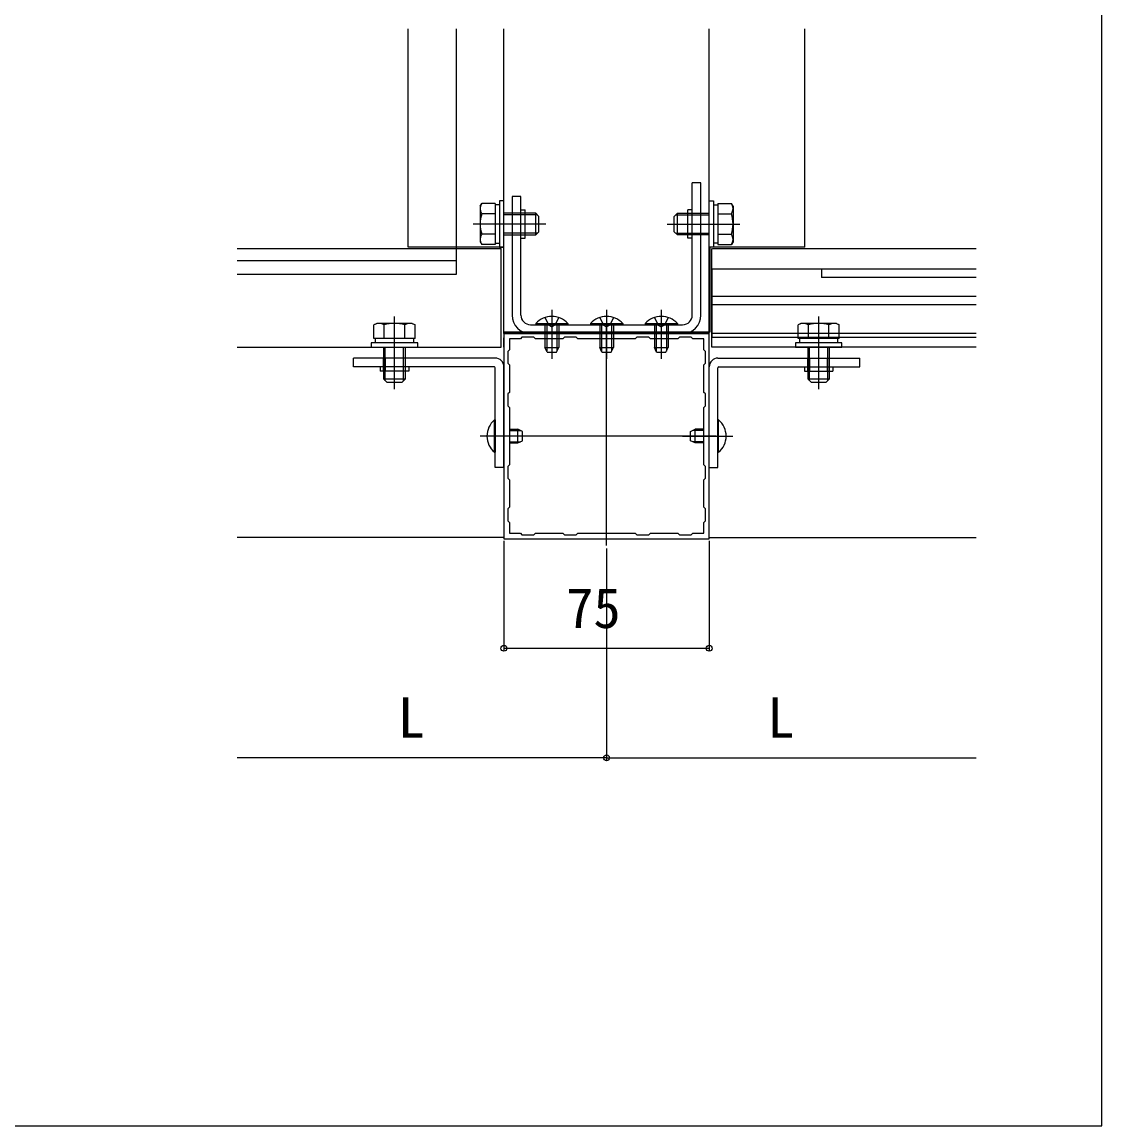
# Model space of a CAD drawing. Units: millimetres, scale not verified. Extents: x -875 to 875, y -1304 to 1297.
# Drawn here: x 480.4 to 875, y -1304.2 to -900.9 of the extents above; entities that cross this region are included whole.
import ezdxf
from ezdxf.enums import TextEntityAlignment as Align

# ---------------------------------------------------------------- set-up
doc = ezdxf.new("R2010")
doc.units = ezdxf.units.MM
doc.header["$LTSCALE"] = 8
for name, color, linetype in [('0-2_YKK_11', 7, 'Continuous'), ('0-4_YKK_12', 2, 'Continuous'), ('0-5_YKK_13', 4, 'Continuous'), ('0-6_YKK_D', 6, 'Continuous'), ('0-7_YKK_ZWAK', 7, 'Continuous')]:
    doc.layers.add(name, color=color, linetype=linetype)
doc.styles.add('ＭＳ ゴシック', font='')
doc.styles.get('ＭＳ ゴシック').set_extended_font_data('MS Gothic')

msp = doc.modelspace()

# ---------------------------------------------------------------- linework, layer by layer
at = {"layer": '0-2_YKK_11'}
msp.add_lwpolyline([(731.5, -1014.7), (656.5, -1014.7), (656.5, -1089.7), (731.5, -1089.7)], close=True, dxfattribs=at)
for points in [[(704.5, -1016.7), (683.5, -1016.7), (682.9, -1016.1), (678.6, -1016.1), (678, -1016.7), (668, -1016.7), (667.4, -1016.1), (663.1, -1016.1), (662.5, -1016.7), (658.5, -1016.7), (658.5, -1020.7), (657.9, -1021.3), (657.9, -1025.6), (658.5, -1026.2), (658.5, -1036.2), (657.9, -1036.8), (657.9, -1041.1), (658.5, -1041.7), (658.5, -1062.7), (657.9, -1063.3), (657.9, -1067.6), (658.5, -1068.2), (658.5, -1078.2), (657.9, -1078.8), (657.9, -1083.1), (658.5, -1083.7), (658.5, -1087.7), (662.5, -1087.7), (663.1, -1088.3), (667.4, -1088.3), (668, -1087.7), (678, -1087.7), (678.6, -1088.3), (682.9, -1088.3), (683.5, -1087.7), (704.5, -1087.7), (705.1, -1088.3), (709.4, -1088.3), (710, -1087.7), (720, -1087.7)], [(720, -1087.7), (720.6, -1088.3), (724.9, -1088.3), (725.5, -1087.7), (729.5, -1087.7), (729.5, -1083.7), (730.1, -1083.1), (730.1, -1078.8), (729.5, -1078.2), (729.5, -1068.2), (730.1, -1067.6), (730.1, -1063.3), (729.5, -1062.7), (729.5, -1041.7), (730.1, -1041.1), (730.1, -1036.8), (729.5, -1036.2), (729.5, -1026.2), (730.1, -1025.6), (730.1, -1021.3), (729.5, -1020.7), (729.5, -1016.7), (725.5, -1016.7), (724.9, -1016.1), (720.6, -1016.1), (720, -1016.7), (710, -1016.7), (709.4, -1016.1), (705.1, -1016.1), (704.5, -1016.7)]]:
    msp.add_lwpolyline(points, dxfattribs=at)
at = {"layer": '0-4_YKK_12'}
for p, q in [((621.5, -983.2), (621.5, -903.429)), ((639, -903.429), (639, -983.2)), ((656.5, -1014.7), (656.5, -903.429)), ((731.5, -1014.7), (731.5, -903.429)), ((766.5, -983.2), (766.5, -903.429)), ((559, -983.7), (655.5, -983.7)), ((656.3, -983.2), (621.5, -983.2)), ((639, -983.2), (639, -993.2)), ((655.5, -1019.7), (655.5, -983.7)), ((656.3, -983.2), (656.3, -1014.2)), ((766.5, -983.2), (731.7, -983.2)), ((731.7, -983.2), (731.7, -1014.2)), ((732.5, -1019.7), (732.5, -983.7)), ((732.761, -983.7), (829, -983.7)), ((639, -988.2), (559, -988.2)), ((829, -991.2), (732.5, -991.2)), ((732.5, -991.2), (732.5, -1016.2)), ((772.5, -991.2), (772.5, -994.2)), ((639, -993.2), (559, -993.2)), ((829, -994.2), (772.5, -994.2)), ((829, -1001.2), (732.5, -1001.2)), ((829, -1004.2), (732.5, -1004.2)), ((616.5, -1035), (616.5, -1008.5)), ((694, -1092.2), (694, -1012.2)), ((694, -1092.2), (694, -1012.2)), ((771.5, -1035), (771.5, -1008.5)), ((731.7, -1014.2), (656.3, -1014.2)), ((656.5, -1014.7), (731.5, -1014.7)), ((829, -1014.7), (732.5, -1014.7)), ((829, -1016.2), (732.5, -1016.2)), ((559, -1019.7), (655.5, -1019.7)), ((656.5, -1019.7), (656.5, -1016.259)), ((829, -1019.7), (732.5, -1019.7)), ((665.8, -1052.2), (647.81, -1052.2)), ((734, -1052.2), (654, -1052.2)), ((734, -1052.2), (654, -1052.2)), ((721.734, -1052.2), (740.163, -1052.2)), ((656.5, -1089.2), (559, -1089.2)), ((731.5, -1089.2), (829, -1089.2))]:
    msp.add_line(p, q, dxfattribs=at)
at = {"layer": '0-5_YKK_13'}
for p, q in [((728.5, -959.7), (725.3, -959.7)), ((725.3, -1008), (725.3, -959.7)), ((728.5, -1008), (728.5, -959.7)), ((647.8, -968.2), (648.381, -967.194)), ((653.3, -967.194), (648.381, -967.194)), ((653.3, -967.194), (653.3, -982.206)), ((654.9, -967.65), (653.3, -967.65)), ((662.7, -964.7), (659.5, -964.7)), ((659.5, -964.7), (659.5, -1008)), ((662.7, -1008), (662.7, -964.7)), ((733.1, -967.65), (734.7, -967.65)), ((734.7, -967.194), (734.7, -982.206)), ((734.7, -967.194), (739.619, -967.194)), ((740.2, -968.2), (739.619, -967.194)), ((647.8, -968.2), (647.8, -981.2)), ((653.3, -970.947), (648.381, -970.947)), ((653.3, -970.7), (653.3, -978.7)), ((668.1, -970.7), (656.5, -970.7)), ((668.748, -971.348), (656.5, -971.348)), ((662.7, -969.5), (664.3, -969.5)), ((664.3, -979.9), (664.3, -969.5)), ((668.1, -978.7), (668.1, -970.7)), ((669.3, -971.9), (668.1, -970.7)), ((718.7, -971.9), (719.9, -970.7)), ((719.252, -971.348), (731.5, -971.348)), ((719.9, -970.7), (731.5, -970.7)), ((719.9, -978.7), (719.9, -970.7)), ((723.7, -979.9), (723.7, -969.5)), ((725.3, -969.5), (723.7, -969.5)), ((734.7, -970.7), (734.7, -978.7)), ((734.7, -970.947), (739.619, -970.947)), ((740.2, -968.2), (740.2, -981.2)), ((671.8, -974.7), (645.3, -974.7)), ((669.3, -977.5), (669.3, -971.9)), ((716.2, -974.7), (742.7, -974.7)), ((718.7, -977.5), (718.7, -971.9)), ((653.3, -978.453), (648.381, -978.453)), ((668.748, -978.052), (656.5, -978.052)), ((656.5, -978.7), (668.1, -978.7)), ((662.7, -979.9), (664.3, -979.9)), ((669.3, -977.5), (668.1, -978.7)), ((718.7, -977.5), (719.9, -978.7)), ((719.252, -978.052), (731.5, -978.052)), ((731.5, -978.7), (719.9, -978.7)), ((725.3, -979.9), (723.7, -979.9)), ((734.7, -978.453), (739.619, -978.453)), ((647.8, -981.2), (648.381, -982.206)), ((653.3, -982.206), (648.381, -982.206)), ((653.3, -981.75), (654.9, -981.75)), ((734.7, -981.75), (733.1, -981.75)), ((734.7, -982.206), (739.619, -982.206)), ((740.2, -981.2), (739.619, -982.206)), ((674, -1006), (674, -1024)), ((694, -1006), (694, -1024)), ((714, -1006), (714, -1024)), ((610, -1011), (608.994, -1011.581)), ((608.994, -1016.5), (608.994, -1011.581)), ((623, -1011), (610, -1011)), ((612.747, -1016.5), (612.747, -1011.581)), ((620.253, -1016.5), (620.253, -1011.581)), ((623, -1011), (624.006, -1011.581)), ((624.006, -1016.5), (624.006, -1011.581)), ((666.2, -1011.5), (721.8, -1011.5)), ((668.1, -1010.991), (668.1, -1011.5)), ((668.1, -1011.5), (679.9, -1011.5)), ((672.154, -1011.5), (672.154, -1021.19)), ((675.846, -1011.5), (675.846, -1021.19)), ((676.5, -1011.5), (676.5, -1019.8)), ((688.1, -1010.991), (688.1, -1011.5)), ((688.1, -1011.5), (699.9, -1011.5)), ((692.154, -1011.5), (692.154, -1021.19)), ((695.846, -1011.5), (695.846, -1021.19)), ((696.5, -1011.5), (696.5, -1019.8)), ((708.1, -1010.991), (708.1, -1011.5)), ((708.1, -1011.5), (719.9, -1011.5)), ((712.154, -1011.5), (712.154, -1021.19)), ((715.846, -1011.5), (715.846, -1021.19)), ((716.5, -1011.5), (716.5, -1019.8)), ((765, -1011), (763.994, -1011.581)), ((763.994, -1016.5), (763.994, -1011.581)), ((778, -1011), (765, -1011)), ((767.747, -1016.5), (767.747, -1011.581)), ((775.253, -1016.5), (775.253, -1011.581)), ((778, -1011), (779.006, -1011.581)), ((779.006, -1016.5), (779.006, -1011.581)), ((721.8, -1014.7), (666.2, -1014.7)), ((624.006, -1016.5), (608.994, -1016.5)), ((609.45, -1016.5), (609.45, -1018.1)), ((620.5, -1016.5), (612.5, -1016.5)), ((612.5, -1019.7), (612.5, -1031.3)), ((613.148, -1031.948), (613.148, -1019.7)), ((619.852, -1031.948), (619.852, -1019.7)), ((620.5, -1031.3), (620.5, -1019.7)), ((623.55, -1018.1), (623.55, -1016.5)), ((672.3, -1021.5), (671.5, -1019.8)), ((675.7, -1021.5), (676.5, -1019.8)), ((692.3, -1021.5), (691.5, -1019.8)), ((695.7, -1021.5), (696.5, -1019.8)), ((712.3, -1021.5), (711.5, -1019.8)), ((715.7, -1021.5), (716.5, -1019.8)), ((779.006, -1016.5), (763.994, -1016.5)), ((764.45, -1016.5), (764.45, -1018.1)), ((775.5, -1016.5), (767.5, -1016.5)), ((767.5, -1019.7), (767.5, -1031.3)), ((768.148, -1031.948), (768.148, -1019.7)), ((774.852, -1031.948), (774.852, -1019.7)), ((775.5, -1031.3), (775.5, -1019.7)), ((778.55, -1018.1), (778.55, -1016.5)), ((601.5, -1026.9), (601.5, -1023.7)), ((653.3, -1023.7), (601.5, -1023.7)), ((612.5, -1028.5), (612.5, -1023.7)), ((613.25, -1028.5), (613.25, -1023.7)), ((619.75, -1028.5), (619.75, -1023.7)), ((620.5, -1028.5), (620.5, -1023.7)), ((672.3, -1021.5), (675.7, -1021.5)), ((692.3, -1021.5), (695.7, -1021.5)), ((712.3, -1021.5), (715.7, -1021.5)), ((734.7, -1023.7), (786.5, -1023.7)), ((767.5, -1028.5), (767.5, -1023.7)), ((768.25, -1028.5), (768.25, -1023.7)), ((774.75, -1028.5), (774.75, -1023.7)), ((775.5, -1028.5), (775.5, -1023.7)), ((786.5, -1026.9), (786.5, -1023.7)), ((653, -1026.9), (601.5, -1026.9)), ((611.3, -1026.9), (611.3, -1028.5)), ((621.7, -1026.9), (621.7, -1028.5)), ((653.3, -1063.7), (653.3, -1027.2)), ((656.5, -1063.7), (656.5, -1026.9)), ((731.5, -1063.7), (731.5, -1026.9)), ((734.7, -1063.7), (734.7, -1027.2)), ((735, -1026.9), (786.5, -1026.9)), ((766.3, -1026.9), (766.3, -1028.5)), ((776.7, -1026.9), (776.7, -1028.5)), ((621.7, -1028.5), (611.3, -1028.5)), ((612.5, -1031.3), (620.5, -1031.3)), ((613.7, -1032.5), (612.5, -1031.3)), ((619.3, -1032.5), (620.5, -1031.3)), ((766.3, -1028.5), (776.7, -1028.5)), ((767.5, -1031.3), (775.5, -1031.3)), ((768.7, -1032.5), (767.5, -1031.3)), ((774.3, -1032.5), (775.5, -1031.3)), ((613.7, -1032.5), (619.3, -1032.5)), ((768.7, -1032.5), (774.3, -1032.5)), ((653.052, -1046.3), (653.3, -1046.3)), ((653.052, -1058.1), (653.052, -1046.3)), ((653.3, -1046.3), (653.3, -1058.1)), ((734.7, -1046.3), (734.7, -1058.1)), ((734.948, -1046.3), (734.7, -1046.3)), ((734.948, -1058.1), (734.948, -1046.3)), ((658.5, -1049.7), (661.6, -1049.7)), ((658.5, -1050.133), (662.52, -1050.133)), ((661.6, -1054.7), (661.6, -1049.7)), ((663.3, -1050.5), (661.6, -1049.7)), ((663.3, -1053.9), (663.3, -1050.5)), ((724.7, -1050.5), (726.4, -1049.7)), ((724.7, -1053.9), (724.7, -1050.5)), ((729.5, -1050.133), (725.48, -1050.133)), ((729.5, -1049.7), (726.4, -1049.7)), ((726.4, -1054.7), (726.4, -1049.7)), ((658.5, -1054.267), (662.52, -1054.267)), ((658.5, -1054.7), (661.6, -1054.7)), ((661.6, -1054.7), (663.3, -1053.9)), ((726.4, -1054.7), (724.7, -1053.9)), ((729.5, -1054.267), (725.48, -1054.267)), ((729.5, -1054.7), (726.4, -1054.7)), ((653.052, -1058.1), (653.3, -1058.1)), ((734.948, -1058.1), (734.7, -1058.1)), ((656.5, -1063.7), (653.3, -1063.7)), ((731.5, -1063.7), (734.7, -1063.7))]:
    msp.add_line(p, q, dxfattribs=at)
for points in [[(656.5, -983.2), (656.5, -966.2), (654.9, -966.2), (654.9, -983.2)], [(731.5, -983.2), (731.5, -966.2), (733.1, -966.2), (733.1, -983.2)], [(608, -1019.7), (625, -1019.7), (625, -1018.1), (608, -1018.1)], [(763, -1019.7), (780, -1019.7), (780, -1018.1), (763, -1018.1)]]:
    msp.add_lwpolyline(points, close=True, dxfattribs=at)
for points in [[(668.1, -1010.991), (679.9, -1010.991), (679.9, -1011.5)], [(671.5, -1008.889), (672.855, -1011.667), (674, -1012.276)], [(671.5, -1011.5), (671.5, -1019.8), (676.5, -1019.8)], [(676.5, -1008.889), (675.145, -1011.667), (674, -1012.276)], [(688.1, -1010.991), (699.9, -1010.991), (699.9, -1011.5)], [(691.5, -1008.889), (692.855, -1011.667), (694, -1012.276)], [(691.5, -1011.5), (691.5, -1019.8), (696.5, -1019.8)], [(696.5, -1008.889), (695.145, -1011.667), (694, -1012.276)], [(708.1, -1010.991), (719.9, -1010.991), (719.9, -1011.5)], [(711.5, -1008.889), (712.855, -1011.667), (714, -1012.276)], [(711.5, -1011.5), (711.5, -1019.8), (716.5, -1019.8)], [(716.5, -1008.889), (715.145, -1011.667), (714, -1012.276)]]:
    msp.add_lwpolyline(points, dxfattribs=at)
for centre, radius, start, end in [((651.123, -969.071), 3.323, 145.61575, 214.38425), ((736.877, -969.071), 3.323, 325.61575, 34.38425), ((660.219, -974.7), 12.419, 162.41205, 197.58795), ((727.781, -974.7), 12.419, 342.41205, 17.58795), ((651.123, -980.329), 3.323, 145.61575, 214.38425), ((736.877, -980.329), 3.323, 325.61575, 34.38425), ((666.2, -1008), 6.7, 180, 270), ((666.2, -1008), 3.5, 180, 270), ((721.8, -1008), 3.5, 270, 0), ((721.8, -1008), 6.7, 270, 0), ((610.871, -1014.323), 3.323, 55.61575, 124.38425), ((616.5, -1023.42), 12.419, 72.41205, 107.58795), ((622.129, -1014.323), 3.323, 55.61575, 124.38425), ((674, -1016.732), 8.232, 44.2189, 135.7811), ((694, -1016.732), 8.232, 44.2189, 135.7811), ((714, -1016.732), 8.232, 44.2189, 135.7811), ((765.871, -1014.323), 3.323, 55.61575, 124.38425), ((771.5, -1023.42), 12.419, 72.41205, 107.58795), ((777.129, -1014.323), 3.323, 55.61575, 124.38425), ((653.3, -1026.9), 3.2, 0, 90), ((734.7, -1026.9), 3.2, 90, 180), ((653, -1027.2), 0.3, 0, 90), ((735, -1027.2), 0.3, 90, 180), ((658, -1052.2), 7.7, 129.98312, 230.01688), ((730, -1052.2), 7.7, 309.98312, 50.01688)]:
    msp.add_arc(centre, radius, start, end, dxfattribs=at)
at = {"layer": '0-6_YKK_D'}
for p, q in [((656.5, -1090.4), (656.5, -1130.7)), ((731.5, -1090.4), (731.5, -1130.7)), ((694, -1093.2), (694, -1170.7)), ((694, -1093.2), (694, -1170.7)), ((656.5, -1129.7), (731.5, -1129.7)), ((694, -1169.7), (559, -1169.7)), ((694, -1169.7), (829, -1169.7))]:
    msp.add_line(p, q, dxfattribs=at)
for centre in [(656.5, -1129.7), (731.5, -1129.7), (694, -1169.7), (694, -1169.7)]:
    msp.add_circle(centre, 1.075, dxfattribs=at)
at = {"layer": '0-7_YKK_ZWAK'}
msp.add_lwpolyline([(-875, -1304.2), (875, -1304.2), (875, 1245.8)], dxfattribs=at)

# ---------------------------------------------------------------- texts
at = {"layer": '0-6_YKK_D', "style": 'ＭＳ ゴシック'}
for s, p in [('75', (679.227, -1126.7)), ('L', (617.693, -1166.7)), ('L', (752.693, -1166.7))]:
    msp.add_text(s, height=14.66, dxfattribs=at).set_placement(p, align=Align.BOTTOM_LEFT)

doc.saveas('drawing.dxf')
